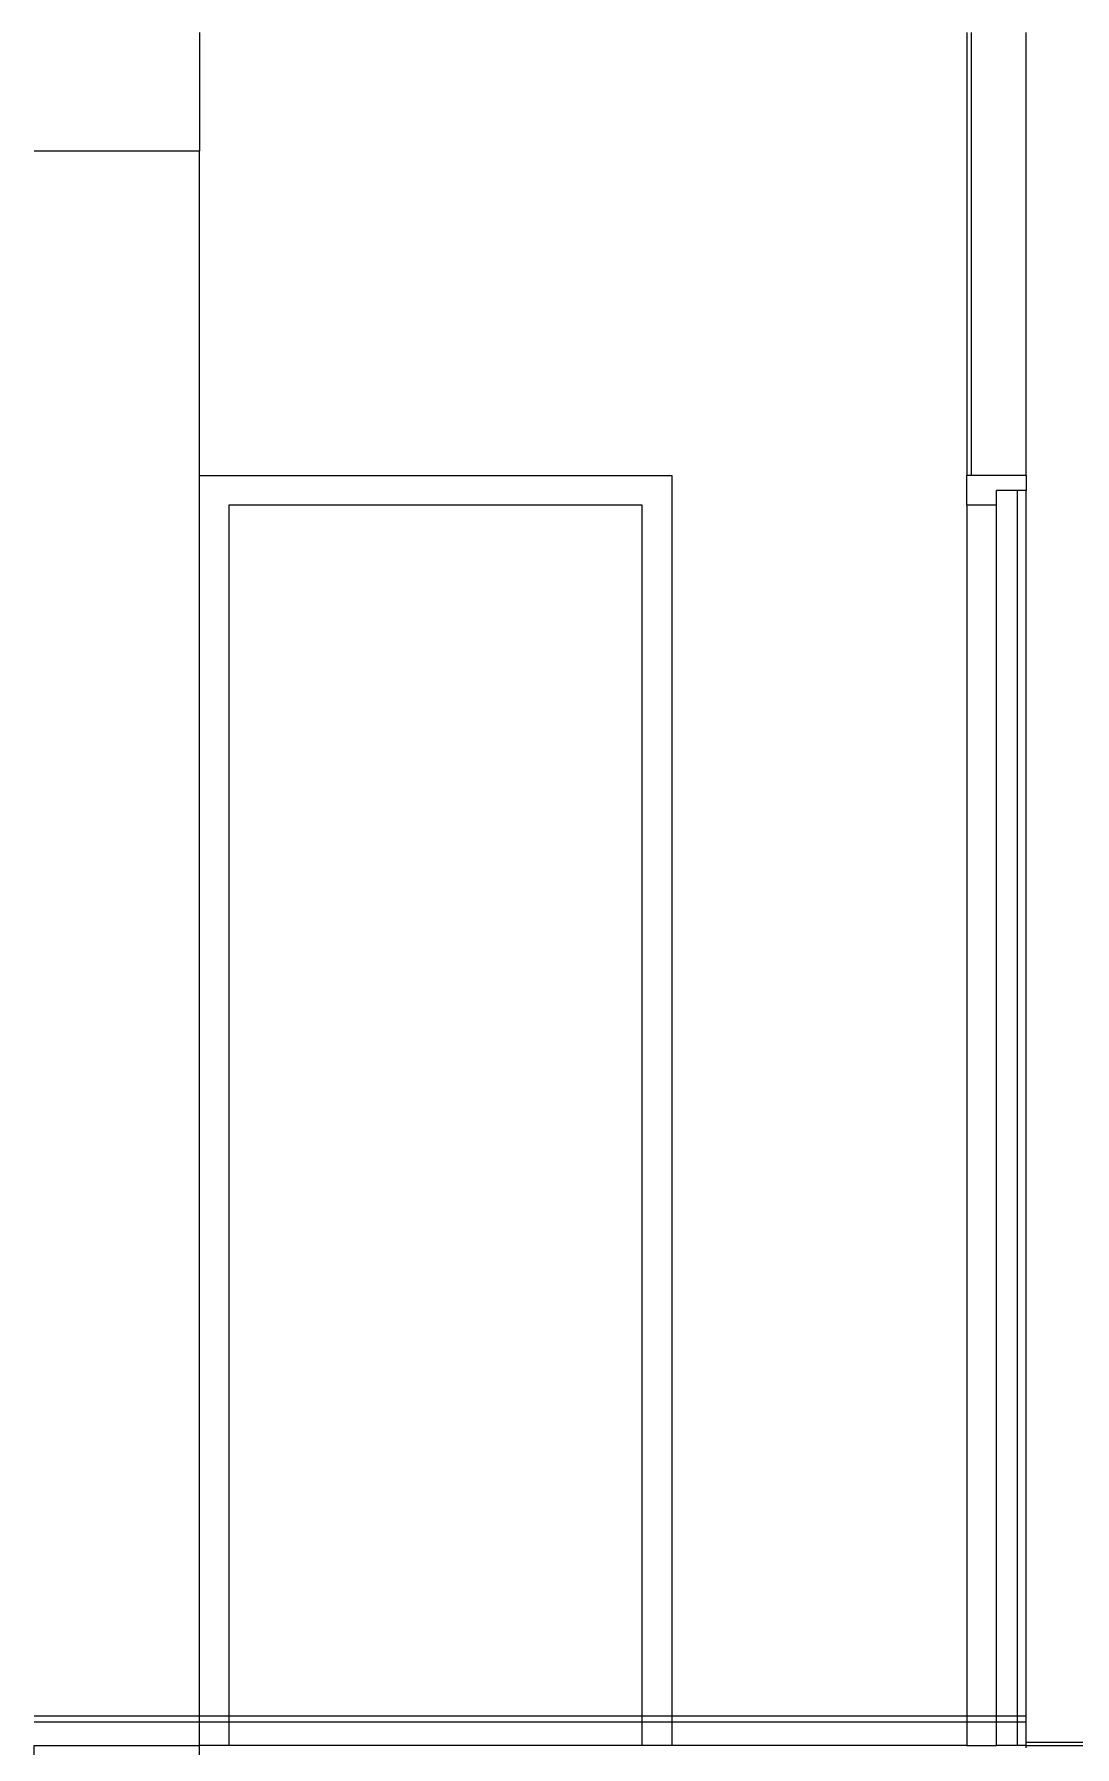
# Model space of a CAD drawing. Header units: centimetres. Extents: x -35.5 to -15.9, y -26.1 to -16.5.
# Drawn here: x -21.013 to -19.251, y -22.599 to -19.7 of the extents above; entities that cross this region are included whole.
import ezdxf

# ---------------------------------------------------------------- set-up
doc = ezdxf.new("R2010")
doc.units = ezdxf.units.CM
doc.layers.add('SectionCutEdges', color=7, linetype='Continuous')

msp = doc.modelspace()

# ---------------------------------------------------------------- linework, layer by layer
for p, q in [((-19.4265, -19.6973), (-19.4265, -20.4473)), ((-20.7335, -20.4473), (-20.7335, -19.8973)), ((-20.7335, -20.4473), (-19.9335, -20.4473)), ((-20.7335, -22.5473), (-20.7335, -20.4473)), ((-19.9335, -20.4473), (-19.9335, -22.5473)), ((-19.9835, -20.4973), (-20.6835, -20.4973)), ((-20.6835, -20.4973), (-20.6835, -22.5473)), ((-19.9835, -22.5473), (-19.9835, -20.4973)), ((-19.4335, -20.4973), (-19.4335, -22.5473)), ((-19.3335, -22.5473), (-19.3335, -20.4723)), ((-20.7335, -22.5573), (-20.7335, -22.5473)), ((-20.6835, -22.5473), (-20.6835, -22.5573)), ((-19.9835, -22.5573), (-19.9835, -22.5473)), ((-19.9335, -22.5473), (-19.9335, -22.5573)), ((-19.4335, -22.5473), (-19.4335, -22.5573)), ((-20.7335, -22.5973), (-20.7335, -22.5573)), ((-20.6835, -22.5573), (-20.6835, -22.5973)), ((-19.9835, -22.5973), (-19.9835, -22.5573)), ((-19.9335, -22.5573), (-19.9335, -22.5973)), ((-19.4335, -22.5573), (-19.4335, -22.5973)), ((-19.3335, -22.5913), (-19.3335, -22.5573)), ((-21.0132, -22.8973), (-21.0132, -22.5973)), ((-20.7335, -22.8973), (-20.7335, -22.5973))]:
    msp.add_line(p, q)
at = {"layer": 'SectionCutEdges'}
for p, q in [((-20.7335, -19.6973), (-20.7335, -19.8973)), ((-19.4335, -19.6973), (-19.4335, -20.4473)), ((-19.3335, -20.4473), (-19.3335, -19.6973)), ((-21.0135, -19.8973), (-21.0128, -19.8973)), ((-21.0128, -19.8973), (-20.7362, -19.8973)), ((-20.7362, -19.8973), (-20.7342, -19.8973)), ((-20.7342, -19.8973), (-20.7335, -19.8973)), ((-19.4335, -20.4973), (-19.4335, -20.4473)), ((-19.4265, -20.4473), (-19.4335, -20.4473)), ((-19.3335, -20.4473), (-19.4265, -20.4473)), ((-19.3335, -20.4473), (-19.3335, -20.4723)), ((-19.3835, -20.4973), (-19.4335, -20.4973)), ((-19.3485, -20.4723), (-19.3835, -20.4723)), ((-19.3835, -20.4973), (-19.3835, -20.4723)), ((-19.3835, -22.5473), (-19.3835, -20.4973)), ((-19.3335, -20.4723), (-19.3485, -20.4723)), ((-19.3485, -20.4723), (-19.3485, -22.5473)), ((-20.7335, -22.5473), (-21.0135, -22.5473)), ((-20.6835, -22.5473), (-20.7335, -22.5473)), ((-19.9835, -22.5473), (-20.6835, -22.5473)), ((-19.9335, -22.5473), (-19.9835, -22.5473)), ((-19.4335, -22.5473), (-19.9335, -22.5473)), ((-19.3835, -22.5473), (-19.4335, -22.5473)), ((-19.3835, -22.5573), (-19.3835, -22.5473)), ((-19.3485, -22.5473), (-19.3835, -22.5473)), ((-19.3485, -22.5473), (-19.3485, -22.5573)), ((-19.3335, -22.5473), (-19.3485, -22.5473)), ((-19.3335, -22.5573), (-19.3335, -22.5473)), ((-21.0135, -22.5573), (-20.7335, -22.5573)), ((-20.7335, -22.5573), (-20.6835, -22.5573)), ((-20.6835, -22.5573), (-19.9835, -22.5573)), ((-19.9835, -22.5573), (-19.9335, -22.5573)), ((-19.9335, -22.5573), (-19.4335, -22.5573)), ((-19.4335, -22.5573), (-19.3835, -22.5573)), ((-19.3835, -22.5973), (-19.3835, -22.5573)), ((-19.3835, -22.5573), (-19.3485, -22.5573)), ((-19.3485, -22.5573), (-19.3485, -22.5973)), ((-19.3485, -22.5573), (-19.3335, -22.5573)), ((-21.0135, -22.5973), (-21.0132, -22.5973)), ((-21.0132, -22.5973), (-20.7335, -22.5973)), ((-20.6835, -22.5973), (-20.7335, -22.5973)), ((-19.9835, -22.5973), (-20.6835, -22.5973)), ((-19.9335, -22.5973), (-19.9835, -22.5973)), ((-19.4335, -22.5973), (-19.9335, -22.5973)), ((-19.4335, -22.5973), (-19.3835, -22.5973)), ((-19.3485, -22.5973), (-19.3835, -22.5973)), ((-19.3335, -22.5973), (-19.3485, -22.5973)), ((-19.3335, -22.5913), (-15.9735, -22.5913)), ((-19.3335, -22.5973), (-19.3335, -22.5913)), ((-19.3335, -22.5973), (-15.9735, -22.5973)), ((-19.3335, -22.6013), (-19.3335, -22.5973))]:
    msp.add_line(p, q, dxfattribs=at)

doc.saveas('drawing.dxf')
